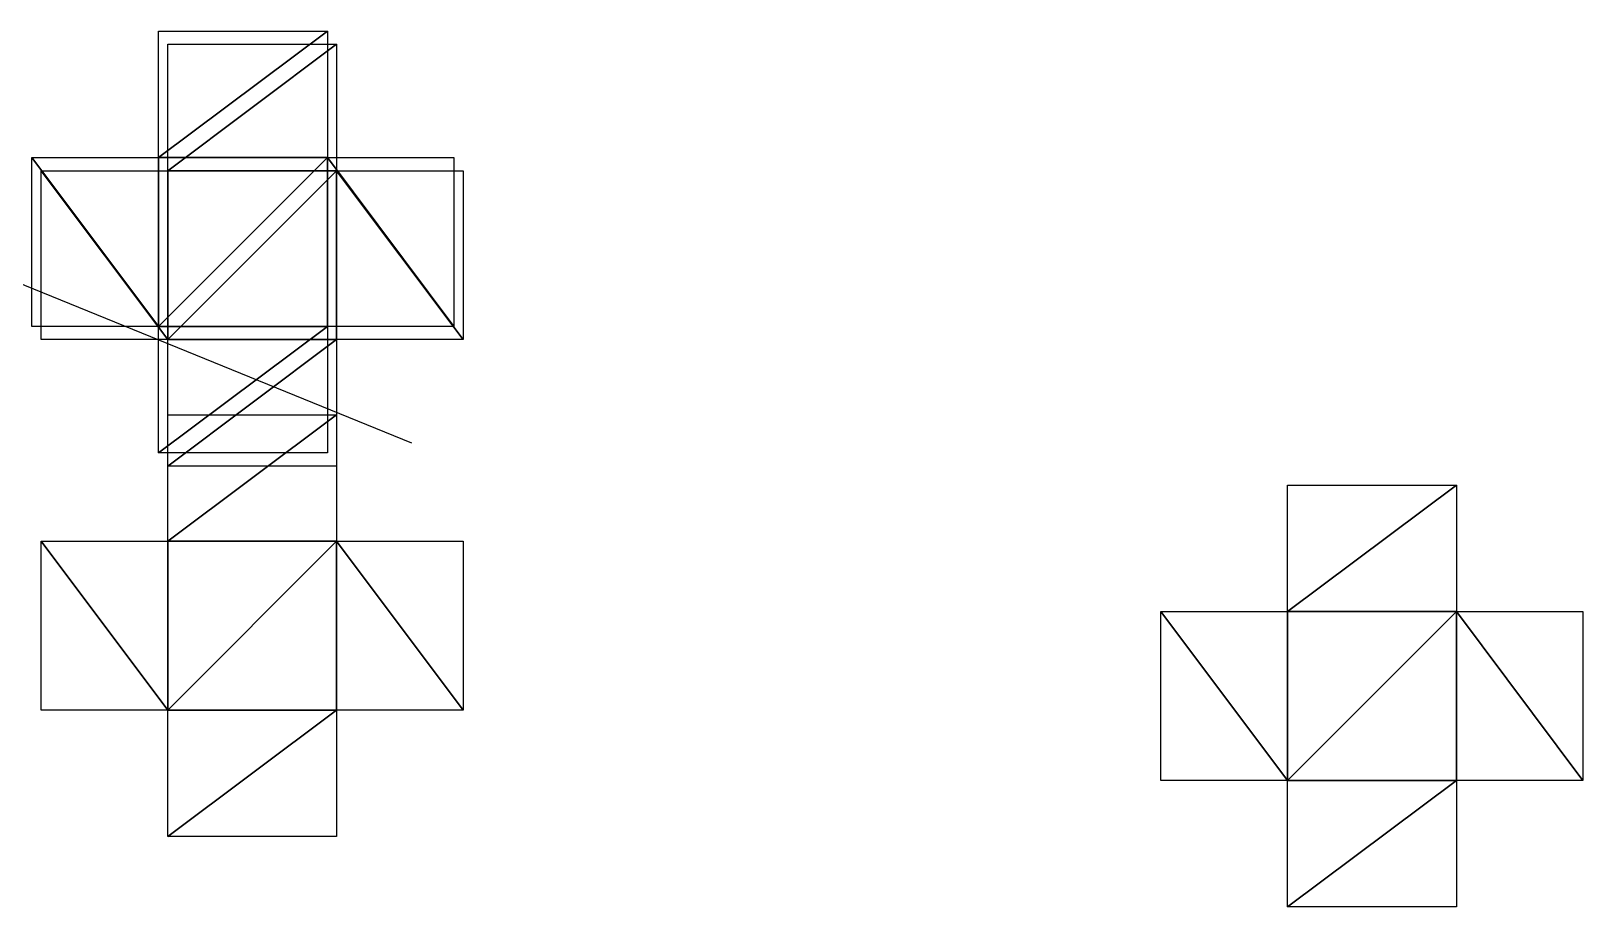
# Model space of a CAD drawing. Header units: metres. Extents: x -204 to 160, y -126 to 162.
# Drawn here: x 22.2 to 77.3, y -25.9 to 5.2 of the extents above; entities that cross this region are included whole.
import ezdxf

# ---------------------------------------------------------------- set-up
doc = ezdxf.new("R2010")
doc.units = ezdxf.units.M

msp = doc.modelspace()

# ---------------------------------------------------------------- linework, layer by layer
for p, q in [((26.719421, 0.72821045, -433.01532), (26.719421, 5.2282104, -433.01532)), ((26.719421, 5.2282104, -433.01532), (32.71942, 5.2282104, -433.01532)), ((26.719421, 0.72821045, -433.01532), (26.719421, 5.2282104, -433.01532)), ((26.719421, 5.2282104, -433.01532), (32.71942, 5.2282104, -433.01532)), ((26.719421, 0.72821045, -433.01532), (26.719421, 5.2282104, -433.01532)), ((26.719421, 5.2282104, -433.01532), (32.71942, 5.2282104, -433.01532)), ((32.71942, 5.2282104, -433.01532), (32.71942, 0.72821045, -433.01532)), ((32.71942, 5.2282104, -433.01532), (32.71942, 0.72821045, -433.01532)), ((32.71942, 5.2282104, -433.01532), (32.71942, 0.72821045, -433.01532)), ((27.04834, 0.2574005, -433.01532), (27.04834, 4.7574005, -433.01532)), ((27.04834, 4.7574005, -433.01532), (33.04834, 4.7574005, -433.01532)), ((27.04834, 0.2574005, -433.01532), (27.04834, 4.7574005, -433.01532)), ((27.04834, 4.7574005, -433.01532), (33.04834, 4.7574005, -433.01532)), ((27.04834, 0.2574005, -433.01532), (27.04834, 4.7574005, -433.01532)), ((27.04834, 4.7574005, -433.01532), (33.04834, 4.7574005, -433.01532)), ((27.04834, 0.2574005, -433.01532), (27.04834, 4.7574005, -433.01532)), ((27.04834, 4.7574005, -433.01532), (33.04834, 4.7574005, -433.01532)), ((33.04834, 4.7574005, -433.01532), (33.04834, 0.2574005, -433.01532)), ((33.04834, 4.7574005, -433.01532), (33.04834, 0.2574005, -433.01532)), ((33.04834, 4.7574005, -433.01532), (33.04834, 0.2574005, -433.01532)), ((33.04834, 4.7574005, -433.01532), (33.04834, 0.2574005, -433.01532)), ((22.219421, -5.2717896, -433.01532), (22.219421, 0.72821045, -433.01532)), ((22.219421, 0.72821045, -433.01532), (26.719421, 0.72821045, -433.01532)), ((22.219421, -5.2717896, -433.01532), (22.219421, 0.72821045, -433.01532)), ((22.219421, 0.72821045, -433.01532), (26.719421, 0.72821045, -433.01532)), ((22.219421, -5.2717896, -433.01532), (22.219421, 0.72821045, -433.01532)), ((22.219421, 0.72821045, -433.01532), (26.719421, 0.72821045, -433.01532)), ((32.71942, 0.72821045, -433.01532), (37.21942, 0.72821045, -433.01532)), ((32.71942, 0.72821045, -433.01532), (37.21942, 0.72821045, -433.01532)), ((32.71942, 0.72821045, -433.01532), (37.21942, 0.72821045, -433.01532)), ((37.21942, 0.72821045, -433.01532), (37.21942, -5.2717896, -433.01532)), ((37.21942, 0.72821045, -433.01532), (37.21942, -5.2717896, -433.01532)), ((37.21942, 0.72821045, -433.01532), (37.21942, -5.2717896, -433.01532)), ((22.54834, -5.7425995, -433.01532), (22.54834, 0.2574005, -433.01532)), ((22.54834, 0.2574005, -433.01532), (27.04834, 0.2574005, -433.01532)), ((22.54834, -5.7425995, -433.01532), (22.54834, 0.2574005, -433.01532)), ((22.54834, 0.2574005, -433.01532), (27.04834, 0.2574005, -433.01532)), ((22.54834, -5.7425995, -433.01532), (22.54834, 0.2574005, -433.01532)), ((22.54834, 0.2574005, -433.01532), (27.04834, 0.2574005, -433.01532)), ((22.54834, -5.7425995, -433.01532), (22.54834, 0.2574005, -433.01532)), ((22.54834, 0.2574005, -433.01532), (27.04834, 0.2574005, -433.01532)), ((33.04834, 0.2574005, -433.01532), (37.54834, 0.2574005, -433.01532)), ((33.04834, 0.2574005, -433.01532), (37.54834, 0.2574005, -433.01532)), ((33.04834, 0.2574005, -433.01532), (37.54834, 0.2574005, -433.01532)), ((33.04834, 0.2574005, -433.01532), (37.54834, 0.2574005, -433.01532)), ((37.54834, 0.2574005, -433.01532), (37.54834, -5.7425995, -433.01532)), ((37.54834, 0.2574005, -433.01532), (37.54834, -5.7425995, -433.01532)), ((37.54834, 0.2574005, -433.01532), (37.54834, -5.7425995, -433.01532)), ((37.54834, 0.2574005, -433.01532), (37.54834, -5.7425995, -433.01532)), ((16.262936, -1.4843664, -234.3587), (35.70631, -9.4144535, -221.36539)), ((26.719421, -5.2717896, -433.01532), (22.219421, -5.2717896, -433.01532)), ((26.719421, -5.2717896, -433.01532), (22.219421, -5.2717896, -433.01532)), ((26.719421, -5.2717896, -433.01532), (22.219421, -5.2717896, -433.01532)), ((26.719421, -9.77179, -433.01532), (26.719421, -5.2717896, -433.01532)), ((26.719421, -9.77179, -433.01532), (26.719421, -5.2717896, -433.01532)), ((26.719421, -9.77179, -433.01532), (26.719421, -5.2717896, -433.01532)), ((37.21942, -5.2717896, -433.01532), (32.71942, -5.2717896, -433.01532)), ((32.71942, -5.2717896, -433.01532), (32.71942, -9.77179, -433.01532)), ((37.21942, -5.2717896, -433.01532), (32.71942, -5.2717896, -433.01532)), ((32.71942, -5.2717896, -433.01532), (32.71942, -9.77179, -433.01532)), ((37.21942, -5.2717896, -433.01532), (32.71942, -5.2717896, -433.01532)), ((32.71942, -5.2717896, -433.01532), (32.71942, -9.77179, -433.01532)), ((27.04834, -5.7425995, -433.01532), (22.54834, -5.7425995, -433.01532)), ((27.04834, -5.7425995, -433.01532), (22.54834, -5.7425995, -433.01532)), ((27.04834, -5.7425995, -433.01532), (22.54834, -5.7425995, -433.01532)), ((27.04834, -5.7425995, -433.01532), (22.54834, -5.7425995, -433.01532)), ((27.04834, -10.2425995, -433.01532), (27.04834, -5.7425995, -433.01532)), ((27.04834, -10.2425995, -433.01532), (27.04834, -5.7425995, -433.01532)), ((27.04834, -10.2425995, -433.01532), (27.04834, -5.7425995, -433.01532)), ((27.04834, -10.2425995, -433.01532), (27.04834, -5.7425995, -433.01532)), ((37.54834, -5.7425995, -433.01532), (33.04834, -5.7425995, -433.01532)), ((33.04834, -5.7425995, -433.01532), (33.04834, -10.2425995, -433.01532)), ((37.54834, -5.7425995, -433.01532), (33.04834, -5.7425995, -433.01532)), ((33.04834, -5.7425995, -433.01532), (33.04834, -10.2425995, -433.01532)), ((37.54834, -5.7425995, -433.01532), (33.04834, -5.7425995, -433.01532)), ((33.04834, -5.7425995, -433.01532), (33.04834, -10.2425995, -433.01532)), ((37.54834, -5.7425995, -433.01532), (33.04834, -5.7425995, -433.01532)), ((33.04834, -5.7425995, -433.01532), (33.04834, -10.2425995, -433.01532)), ((27.04718, -12.914551, -433.01532), (27.04718, -8.414551, -433.01532)), ((27.04718, -8.414551, -433.01532), (33.04718, -8.414551, -433.01532)), ((33.04718, -8.414551, -433.01532), (33.04718, -12.914551, -433.01532)), ((32.71942, -9.77179, -433.01532), (26.719421, -9.77179, -433.01532)), ((32.71942, -9.77179, -433.01532), (26.719421, -9.77179, -433.01532)), ((32.71942, -9.77179, -433.01532), (26.719421, -9.77179, -433.01532)), ((33.04834, -10.2425995, -433.01532), (27.04834, -10.2425995, -433.01532)), ((33.04834, -10.2425995, -433.01532), (27.04834, -10.2425995, -433.01532)), ((33.04834, -10.2425995, -433.01532), (27.04834, -10.2425995, -433.01532)), ((33.04834, -10.2425995, -433.01532), (27.04834, -10.2425995, -433.01532)), ((66.84552, -15.415726, -433.01532), (66.84552, -10.915726, -433.01532)), ((66.84552, -10.915726, -433.01532), (72.84552, -10.915726, -433.01532)), ((72.84552, -10.915726, -433.01532), (72.84552, -15.415726, -433.01532)), ((22.54718, -18.91455, -433.01532), (22.54718, -12.914551, -433.01532)), ((22.54718, -12.914551, -433.01532), (27.04718, -12.914551, -433.01532)), ((33.04718, -12.914551, -433.01532), (37.54718, -12.914551, -433.01532)), ((37.54718, -12.914551, -433.01532), (37.54718, -18.91455, -433.01532)), ((62.34552, -21.415726, -433.01532), (62.34552, -15.415726, -433.01532)), ((62.34552, -15.415726, -433.01532), (66.84552, -15.415726, -433.01532)), ((72.84552, -15.415726, -433.01532), (77.34552, -15.415726, -433.01532)), ((77.34552, -15.415726, -433.01532), (77.34552, -21.415726, -433.01532)), ((27.04718, -18.91455, -433.01532), (22.54718, -18.91455, -433.01532)), ((27.04718, -23.41455, -433.01532), (27.04718, -18.91455, -433.01532)), ((37.54718, -18.91455, -433.01532), (33.04718, -18.91455, -433.01532)), ((33.04718, -18.91455, -433.01532), (33.04718, -23.41455, -433.01532)), ((66.84552, -21.415726, -433.01532), (62.34552, -21.415726, -433.01532)), ((66.84552, -25.915726, -433.01532), (66.84552, -21.415726, -433.01532)), ((77.34552, -21.415726, -433.01532), (72.84552, -21.415726, -433.01532)), ((72.84552, -21.415726, -433.01532), (72.84552, -25.915726, -433.01532)), ((33.04718, -23.41455, -433.01532), (27.04718, -23.41455, -433.01532)), ((72.84552, -25.915726, -433.01532), (66.84552, -25.915726, -433.01532))]:
    msp.add_line(p, q)
for points in [[(26.719421, 0.72821045, -433.01532), (26.719421, 5.2282104, -433.01532), (32.71942, 5.2282104, -433.01532), (32.71952, 5.2283106, -433.01523)], [(26.719421, 0.72821045, -433.01532), (26.719421, 5.2282104, -433.01532), (32.71942, 5.2282104, -433.01532), (32.71952, 5.2283106, -433.01523)], [(26.719421, 0.72821045, -433.01532), (26.719421, 5.2282104, -433.01532), (32.71942, 5.2282104, -433.01532), (32.71952, 5.2283106, -433.01523)], [(26.719421, 0.72821045, -433.01532), (32.71942, 5.2282104, -433.01532), (32.71942, 0.72821045, -433.01532), (32.71952, 0.72831047, -433.01523)], [(26.719421, 0.72821045, -433.01532), (32.71942, 5.2282104, -433.01532), (32.71942, 0.72821045, -433.01532), (32.71952, 0.72831047, -433.01523)], [(26.719421, 0.72821045, -433.01532), (32.71942, 5.2282104, -433.01532), (32.71942, 0.72821045, -433.01532), (32.71952, 0.72831047, -433.01523)], [(27.04834, 0.2574005, -433.01532), (27.04834, 4.7574005, -433.01532), (33.04834, 4.7574005, -433.01532), (33.04844, 4.7575006, -433.01523)], [(27.04834, 0.2574005, -433.01532), (27.04834, 4.7574005, -433.01532), (33.04834, 4.7574005, -433.01532), (33.04844, 4.7575006, -433.01523)], [(27.04834, 0.2574005, -433.01532), (27.04834, 4.7574005, -433.01532), (33.04834, 4.7574005, -433.01532), (33.04844, 4.7575006, -433.01523)], [(27.04834, 0.2574005, -433.01532), (27.04834, 4.7574005, -433.01532), (33.04834, 4.7574005, -433.01532), (33.04844, 4.7575006, -433.01523)], [(27.04834, 0.2574005, -433.01532), (33.04834, 4.7574005, -433.01532), (33.04834, 0.2574005, -433.01532), (33.04844, 0.2575005, -433.01523)], [(27.04834, 0.2574005, -433.01532), (33.04834, 4.7574005, -433.01532), (33.04834, 0.2574005, -433.01532), (33.04844, 0.2575005, -433.01523)], [(27.04834, 0.2574005, -433.01532), (33.04834, 4.7574005, -433.01532), (33.04834, 0.2574005, -433.01532), (33.04844, 0.2575005, -433.01523)], [(27.04834, 0.2574005, -433.01532), (33.04834, 4.7574005, -433.01532), (33.04834, 0.2574005, -433.01532), (33.04844, 0.2575005, -433.01523)], [(26.719421, -5.2717896, -433.01532), (22.219421, -5.2717896, -433.01532), (22.219421, 0.72821045, -433.01532), (22.21952, 0.72831047, -433.01523)], [(26.719421, -5.2717896, -433.01532), (22.219421, 0.72821045, -433.01532), (26.719421, 0.72821045, -433.01532), (26.71952, 0.72831047, -433.01523)], [(26.719421, -5.2717896, -433.01532), (22.219421, -5.2717896, -433.01532), (22.219421, 0.72821045, -433.01532), (22.21952, 0.72831047, -433.01523)], [(26.719421, -5.2717896, -433.01532), (22.219421, 0.72821045, -433.01532), (26.719421, 0.72821045, -433.01532), (26.71952, 0.72831047, -433.01523)], [(26.719421, -5.2717896, -433.01532), (22.219421, -5.2717896, -433.01532), (22.219421, 0.72821045, -433.01532), (22.21952, 0.72831047, -433.01523)], [(26.719421, -5.2717896, -433.01532), (22.219421, 0.72821045, -433.01532), (26.719421, 0.72821045, -433.01532), (26.71952, 0.72831047, -433.01523)], [(26.719421, -5.2717896, -433.01532), (26.719421, 0.72821045, -433.01532), (32.71942, 0.72821045, -433.01532), (32.71952, 0.72831047, -433.01523)], [(26.719421, -5.2717896, -433.01532), (26.719421, 0.72821045, -433.01532), (32.71942, 0.72821045, -433.01532), (32.71952, 0.72831047, -433.01523)], [(26.719421, -5.2717896, -433.01532), (26.719421, 0.72821045, -433.01532), (32.71942, 0.72821045, -433.01532), (32.71952, 0.72831047, -433.01523)], [(32.71942, 0.72821045, -433.01532), (32.71942, -5.2717896, -433.01532), (26.719421, -5.2717896, -433.01532), (26.71952, -5.2716894, -433.01523)], [(32.71942, 0.72821045, -433.01532), (32.71942, -5.2717896, -433.01532), (26.719421, -5.2717896, -433.01532), (26.71952, -5.2716894, -433.01523)], [(32.71942, 0.72821045, -433.01532), (32.71942, -5.2717896, -433.01532), (26.719421, -5.2717896, -433.01532), (26.71952, -5.2716894, -433.01523)], [(32.71942, 0.72821045, -433.01532), (37.21942, 0.72821045, -433.01532), (37.21942, -5.2717896, -433.01532), (37.21952, -5.2716894, -433.01523)], [(32.71942, 0.72821045, -433.01532), (37.21942, -5.2717896, -433.01532), (32.71942, -5.2717896, -433.01532), (32.71952, -5.2716894, -433.01523)], [(32.71942, 0.72821045, -433.01532), (37.21942, 0.72821045, -433.01532), (37.21942, -5.2717896, -433.01532), (37.21952, -5.2716894, -433.01523)], [(32.71942, 0.72821045, -433.01532), (37.21942, -5.2717896, -433.01532), (32.71942, -5.2717896, -433.01532), (32.71952, -5.2716894, -433.01523)], [(32.71942, 0.72821045, -433.01532), (37.21942, 0.72821045, -433.01532), (37.21942, -5.2717896, -433.01532), (37.21952, -5.2716894, -433.01523)], [(32.71942, 0.72821045, -433.01532), (37.21942, -5.2717896, -433.01532), (32.71942, -5.2717896, -433.01532), (32.71952, -5.2716894, -433.01523)], [(27.04834, -5.7425995, -433.01532), (22.54834, -5.7425995, -433.01532), (22.54834, 0.2574005, -433.01532), (22.548439, 0.2575005, -433.01523)], [(27.04834, -5.7425995, -433.01532), (22.54834, 0.2574005, -433.01532), (27.04834, 0.2574005, -433.01532), (27.048439, 0.2575005, -433.01523)], [(27.04834, -5.7425995, -433.01532), (22.54834, -5.7425995, -433.01532), (22.54834, 0.2574005, -433.01532), (22.548439, 0.2575005, -433.01523)], [(27.04834, -5.7425995, -433.01532), (22.54834, 0.2574005, -433.01532), (27.04834, 0.2574005, -433.01532), (27.048439, 0.2575005, -433.01523)], [(27.04834, -5.7425995, -433.01532), (22.54834, -5.7425995, -433.01532), (22.54834, 0.2574005, -433.01532), (22.548439, 0.2575005, -433.01523)], [(27.04834, -5.7425995, -433.01532), (22.54834, 0.2574005, -433.01532), (27.04834, 0.2574005, -433.01532), (27.048439, 0.2575005, -433.01523)], [(27.04834, -5.7425995, -433.01532), (22.54834, -5.7425995, -433.01532), (22.54834, 0.2574005, -433.01532), (22.548439, 0.2575005, -433.01523)], [(27.04834, -5.7425995, -433.01532), (22.54834, 0.2574005, -433.01532), (27.04834, 0.2574005, -433.01532), (27.048439, 0.2575005, -433.01523)], [(27.04834, -5.7425995, -433.01532), (27.04834, 0.2574005, -433.01532), (33.04834, 0.2574005, -433.01532), (33.04844, 0.2575005, -433.01523)], [(27.04834, -5.7425995, -433.01532), (27.04834, 0.2574005, -433.01532), (33.04834, 0.2574005, -433.01532), (33.04844, 0.2575005, -433.01523)], [(27.04834, -5.7425995, -433.01532), (27.04834, 0.2574005, -433.01532), (33.04834, 0.2574005, -433.01532), (33.04844, 0.2575005, -433.01523)], [(27.04834, -5.7425995, -433.01532), (27.04834, 0.2574005, -433.01532), (33.04834, 0.2574005, -433.01532), (33.04844, 0.2575005, -433.01523)], [(33.04834, 0.2574005, -433.01532), (33.04834, -5.7425995, -433.01532), (27.04834, -5.7425995, -433.01532), (27.048439, -5.7424994, -433.01523)], [(33.04834, 0.2574005, -433.01532), (33.04834, -5.7425995, -433.01532), (27.04834, -5.7425995, -433.01532), (27.048439, -5.7424994, -433.01523)], [(33.04834, 0.2574005, -433.01532), (33.04834, -5.7425995, -433.01532), (27.04834, -5.7425995, -433.01532), (27.048439, -5.7424994, -433.01523)], [(33.04834, 0.2574005, -433.01532), (33.04834, -5.7425995, -433.01532), (27.04834, -5.7425995, -433.01532), (27.048439, -5.7424994, -433.01523)], [(33.04834, 0.2574005, -433.01532), (37.54834, 0.2574005, -433.01532), (37.54834, -5.7425995, -433.01532), (37.54844, -5.7424994, -433.01523)], [(33.04834, 0.2574005, -433.01532), (37.54834, -5.7425995, -433.01532), (33.04834, -5.7425995, -433.01532), (33.04844, -5.7424994, -433.01523)], [(33.04834, 0.2574005, -433.01532), (37.54834, 0.2574005, -433.01532), (37.54834, -5.7425995, -433.01532), (37.54844, -5.7424994, -433.01523)], [(33.04834, 0.2574005, -433.01532), (37.54834, -5.7425995, -433.01532), (33.04834, -5.7425995, -433.01532), (33.04844, -5.7424994, -433.01523)], [(33.04834, 0.2574005, -433.01532), (37.54834, 0.2574005, -433.01532), (37.54834, -5.7425995, -433.01532), (37.54844, -5.7424994, -433.01523)], [(33.04834, 0.2574005, -433.01532), (37.54834, -5.7425995, -433.01532), (33.04834, -5.7425995, -433.01532), (33.04844, -5.7424994, -433.01523)], [(33.04834, 0.2574005, -433.01532), (37.54834, 0.2574005, -433.01532), (37.54834, -5.7425995, -433.01532), (37.54844, -5.7424994, -433.01523)], [(33.04834, 0.2574005, -433.01532), (37.54834, -5.7425995, -433.01532), (33.04834, -5.7425995, -433.01532), (33.04844, -5.7424994, -433.01523)], [(32.71942, -5.2717896, -433.01532), (26.719421, -9.77179, -433.01532), (26.719421, -5.2717896, -433.01532), (26.71952, -5.2716894, -433.01523)], [(32.71942, -5.2717896, -433.01532), (26.719421, -9.77179, -433.01532), (26.719421, -5.2717896, -433.01532), (26.71952, -5.2716894, -433.01523)], [(32.71942, -5.2717896, -433.01532), (26.719421, -9.77179, -433.01532), (26.719421, -5.2717896, -433.01532), (26.71952, -5.2716894, -433.01523)], [(32.71942, -5.2717896, -433.01532), (32.71942, -9.77179, -433.01532), (26.719421, -9.77179, -433.01532), (26.71952, -9.771689, -433.01523)], [(32.71942, -5.2717896, -433.01532), (32.71942, -9.77179, -433.01532), (26.719421, -9.77179, -433.01532), (26.71952, -9.771689, -433.01523)], [(32.71942, -5.2717896, -433.01532), (32.71942, -9.77179, -433.01532), (26.719421, -9.77179, -433.01532), (26.71952, -9.771689, -433.01523)], [(33.04834, -5.7425995, -433.01532), (27.04834, -10.2425995, -433.01532), (27.04834, -5.7425995, -433.01532), (27.048439, -5.7424994, -433.01523)], [(33.04834, -5.7425995, -433.01532), (27.04834, -10.2425995, -433.01532), (27.04834, -5.7425995, -433.01532), (27.048439, -5.7424994, -433.01523)], [(33.04834, -5.7425995, -433.01532), (27.04834, -10.2425995, -433.01532), (27.04834, -5.7425995, -433.01532), (27.048439, -5.7424994, -433.01523)], [(33.04834, -5.7425995, -433.01532), (27.04834, -10.2425995, -433.01532), (27.04834, -5.7425995, -433.01532), (27.048439, -5.7424994, -433.01523)], [(33.04834, -5.7425995, -433.01532), (33.04834, -10.2425995, -433.01532), (27.04834, -10.2425995, -433.01532), (27.048439, -10.242499, -433.01523)], [(33.04834, -5.7425995, -433.01532), (33.04834, -10.2425995, -433.01532), (27.04834, -10.2425995, -433.01532), (27.048439, -10.242499, -433.01523)], [(33.04834, -5.7425995, -433.01532), (33.04834, -10.2425995, -433.01532), (27.04834, -10.2425995, -433.01532), (27.048439, -10.242499, -433.01523)], [(33.04834, -5.7425995, -433.01532), (33.04834, -10.2425995, -433.01532), (27.04834, -10.2425995, -433.01532), (27.048439, -10.242499, -433.01523)], [(27.04718, -12.914551, -433.01532), (27.04718, -8.414551, -433.01532), (33.04718, -8.414551, -433.01532), (33.04728, -8.414451, -433.01523)], [(27.04718, -12.914551, -433.01532), (33.04718, -8.414551, -433.01532), (33.04718, -12.914551, -433.01532), (33.04728, -12.914451, -433.01523)], [(66.84552, -15.415726, -433.01532), (66.84552, -10.915726, -433.01532), (72.84552, -10.915726, -433.01532), (72.84562, -10.915626, -433.01523)], [(66.84552, -15.415726, -433.01532), (72.84552, -10.915726, -433.01532), (72.84552, -15.415726, -433.01532), (72.84562, -15.415626, -433.01523)], [(27.04718, -18.91455, -433.01532), (22.54718, -18.91455, -433.01532), (22.54718, -12.914551, -433.01532), (22.54728, -12.914451, -433.01523)], [(27.04718, -18.91455, -433.01532), (22.54718, -12.914551, -433.01532), (27.04718, -12.914551, -433.01532), (27.04728, -12.914451, -433.01523)], [(27.04718, -18.91455, -433.01532), (27.04718, -12.914551, -433.01532), (33.04718, -12.914551, -433.01532), (33.04728, -12.914451, -433.01523)], [(33.04718, -12.914551, -433.01532), (33.04718, -18.91455, -433.01532), (27.04718, -18.91455, -433.01532), (27.04728, -18.914452, -433.01523)], [(33.04718, -12.914551, -433.01532), (37.54718, -12.914551, -433.01532), (37.54718, -18.91455, -433.01532), (37.54728, -18.914452, -433.01523)], [(33.04718, -12.914551, -433.01532), (37.54718, -18.91455, -433.01532), (33.04718, -18.91455, -433.01532), (33.04728, -18.914452, -433.01523)], [(66.84552, -21.415726, -433.01532), (62.34552, -21.415726, -433.01532), (62.34552, -15.415726, -433.01532), (62.34562, -15.415626, -433.01523)], [(66.84552, -21.415726, -433.01532), (62.34552, -15.415726, -433.01532), (66.84552, -15.415726, -433.01532), (66.84562, -15.415626, -433.01523)], [(66.84552, -21.415726, -433.01532), (66.84552, -15.415726, -433.01532), (72.84552, -15.415726, -433.01532), (72.84562, -15.415626, -433.01523)], [(72.84552, -15.415726, -433.01532), (72.84552, -21.415726, -433.01532), (66.84552, -21.415726, -433.01532), (66.84562, -21.415627, -433.01523)], [(72.84552, -15.415726, -433.01532), (77.34552, -15.415726, -433.01532), (77.34552, -21.415726, -433.01532), (77.34562, -21.415627, -433.01523)], [(72.84552, -15.415726, -433.01532), (77.34552, -21.415726, -433.01532), (72.84552, -21.415726, -433.01532), (72.84562, -21.415627, -433.01523)], [(33.04718, -18.91455, -433.01532), (27.04718, -23.41455, -433.01532), (27.04718, -18.91455, -433.01532), (27.04728, -18.914452, -433.01523)], [(33.04718, -18.91455, -433.01532), (33.04718, -23.41455, -433.01532), (27.04718, -23.41455, -433.01532), (27.04728, -23.414452, -433.01523)], [(72.84552, -21.415726, -433.01532), (66.84552, -25.915726, -433.01532), (66.84552, -21.415726, -433.01532), (66.84562, -21.415627, -433.01523)], [(72.84552, -21.415726, -433.01532), (72.84552, -25.915726, -433.01532), (66.84552, -25.915726, -433.01532), (66.84562, -25.915627, -433.01523)]]:
    msp.add_3dface(points)

doc.saveas('drawing.dxf')
